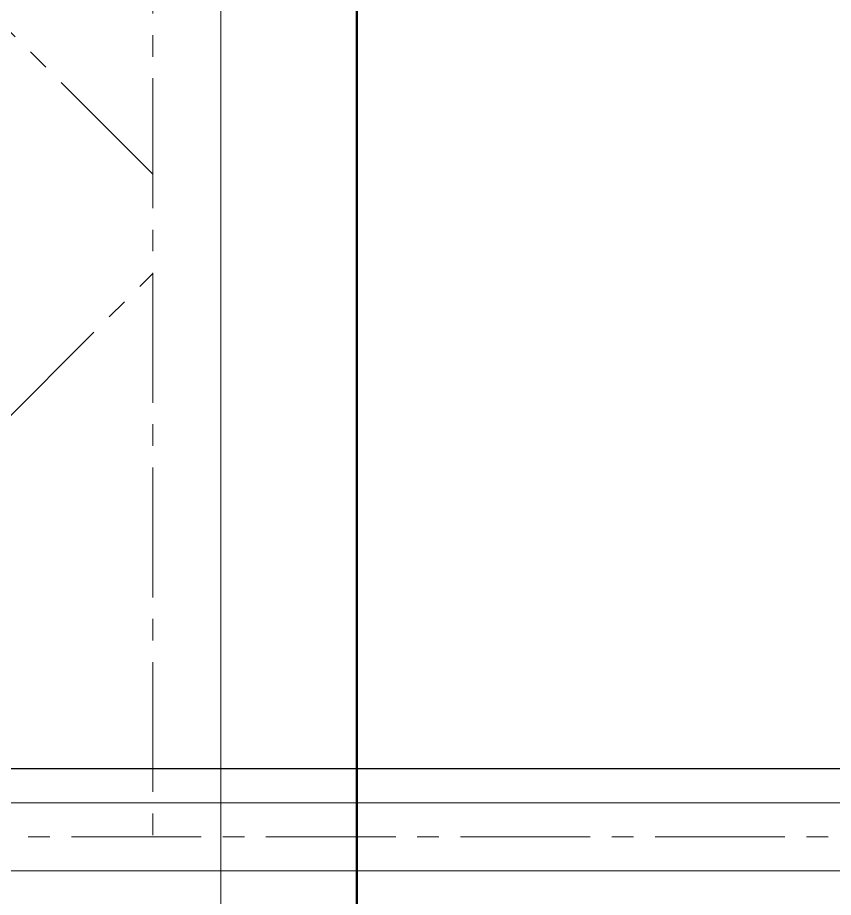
# Model space of a CAD drawing. Header units: millimetres. Extents: x 163705 to 1616509, y 81827 to 302547.
# Drawn here: x 204229 to 205428, y 153471 to 154762 of the extents above; entities that cross this region are included whole.
import ezdxf

# ---------------------------------------------------------------- set-up
doc = ezdxf.new("R2010")
doc.units = ezdxf.units.MM
doc.header["$LTSCALE"] = 10
doc.linetypes.add('CENTER2', pattern=[28.575, 19.05, -3.175, 3.175, -3.175])
for name, color, linetype, lineweight in [('1-中心线', 1, 'CENTER2', 0), ('1-建筑轮廓', 7, 'Continuous', 20), ('1-护栏', 4, 'Continuous', 18), ('1-设备轮廓', 2, 'Continuous', 18)]:
    doc.layers.add(name, color=color, linetype=linetype, lineweight=lineweight)

# ---------------------------------------------------------------- blocks, each defined once
blk = doc.blocks.new('G$C5C029050')
blk.add_line((22818.6, 77039.4), (22818.6, 9039.4))
blk = doc.blocks.new('A$Cf51e8010')
at = {"layer": '1-设备轮廓', "lineweight": 50, "ltscale": 5}
blk.add_line((5303, 17100), (5303, 199.3), dxfattribs=at)
blk = doc.blocks.new('A$C5a2f2e4f')
at = {"layer": '1-中心线'}
for p, q in [((5003, 17900.1), (5003, 12500.1)), ((5003, 13472.9), (4175.8, 14300.1)), ((4175.8, 12500.1), (5003, 13327.3))]:
    blk.add_line(p, q, dxfattribs=at)
blk = doc.blocks.new('A$Caa9cde6e')
blk.add_lwpolyline([(3, 0), (7103, 0), (7103, 12000), (3, 12000)], close=True)
at = {"layer": '1-护栏'}
blk.add_lwpolyline([(53, 50), (7053, 50), (7053, 11950), (53, 11950)], close=True, dxfattribs=at)
blk = doc.blocks.new('A$C9ac03513')
at = {"layer": '1-护栏'}
blk.add_line((9058.2, 10728), (3129.3, 10728), dxfattribs=at)

msp = doc.modelspace()

# ---------------------------------------------------------------- linework, layer by layer
at = {"layer": '1-中心线'}
msp.add_line((209928.183, 153559.632), (183311.682, 153559.632), dxfattribs=at)

# ---------------------------------------------------------------- block references
for name, p in [('A$C5a2f2e4f', (199424.833, 141059.499)), ('A$C9ac03513', (197419.609, 142781.632)), ('A$Cf51e8010', (199424.833, 141759.632)), ('A$Caa9cde6e', (199424.833, 141659.632))]:
    msp.add_blockref(name, p)
at = {"layer": '1-建筑轮廓'}
msp.add_blockref('G$C5C029050', (181709.24, 95820.209), dxfattribs=at)

doc.saveas('drawing.dxf')
